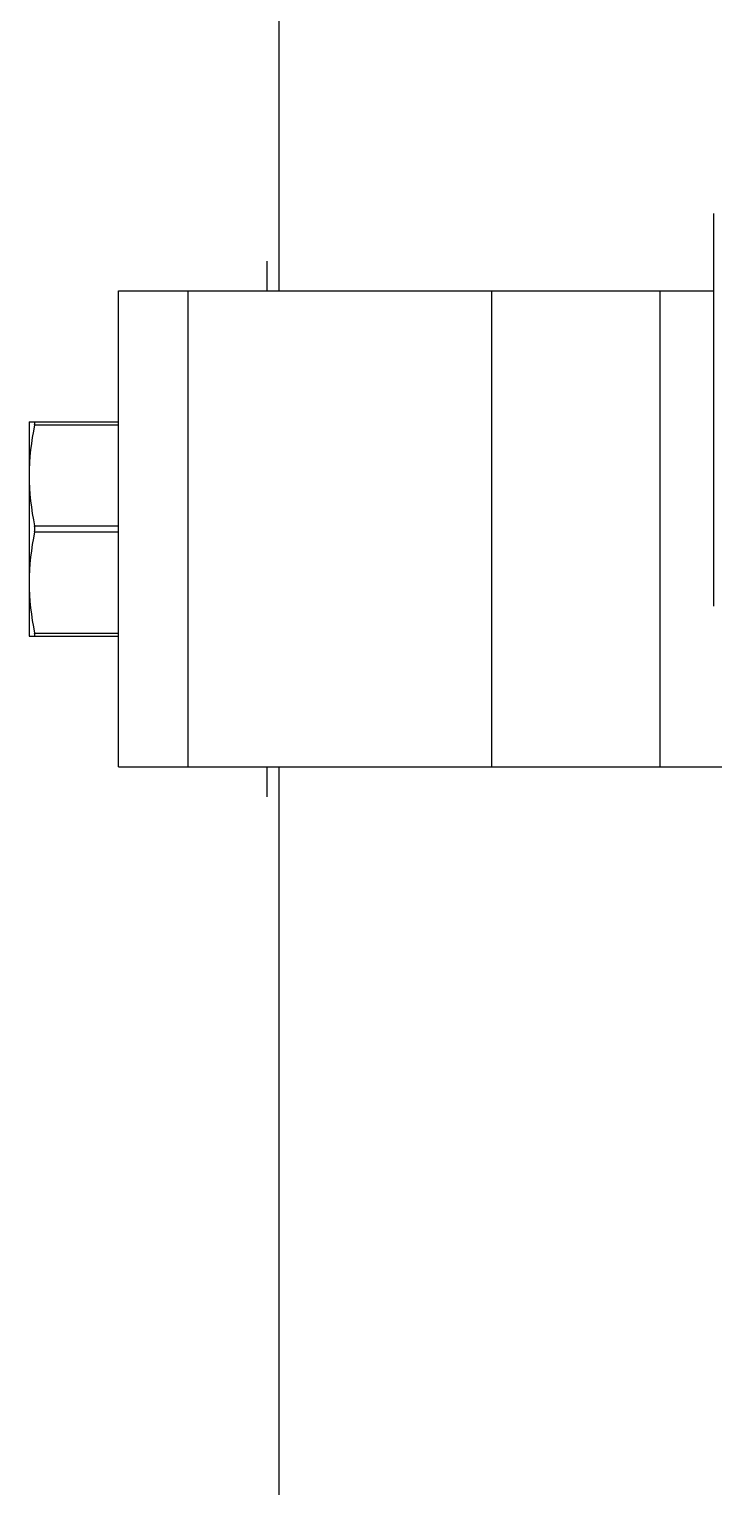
# Model space of a CAD drawing. Header units: inches. Extents: x -1293886 to -986005, y -15154 to 203628.
# Drawn here: x -1247238 to -1246960, y 86372 to 86965 of the extents above; entities that cross this region are included whole.
import ezdxf

# ---------------------------------------------------------------- set-up
doc = ezdxf.new("R2010")
doc.units = ezdxf.units.IN
doc.header["$LTSCALE"] = 100
doc.header["$MEASUREMENT"] = 0
doc.layers.add('W_DIM', color=4, linetype='Continuous')

# ---------------------------------------------------------------- blocks, each defined once
blk = doc.blocks.new('1111')
at = {"layer": 'W_DIM', "color": 7}
for p, q in [((-2286621.94, 1711359.61), (-2286621.94, 1712009.14)), ((-2286445.24, 1711231.33), (-2286445.24, 1711391.08)), ((-2286626.78, 1711359.61), (-2286626.78, 1711371.71)), ((-2286687.29, 1711165.97), (-2286687.29, 1711359.61)), ((-2286687.29, 1711359.61), (-2286445.24, 1711359.61)), ((-2286658.93, 1711165.97), (-2286658.93, 1711359.61)), ((-2286535.49, 1711165.97), (-2286535.49, 1711359.61)), ((-2286467.03, 1711165.97), (-2286467.03, 1711359.61)), ((-2286723.6, 1711306.36), (-2286723.6, 1711219.22)), ((-2286723.6, 1711306.36), (-2286687.29, 1711306.36)), ((-2286721.39, 1711305.15), (-2286687.29, 1711305.15)), ((-2286721.39, 1711264), (-2286687.29, 1711264)), ((-2286721.39, 1711261.58), (-2286687.29, 1711261.58)), ((-2286721.39, 1711220.43), (-2286687.29, 1711220.43)), ((-2286723.6, 1711219.22), (-2286687.29, 1711219.22)), ((-2286687.29, 1711165.97), (-2286004.72, 1711165.97)), ((-2286626.78, 1711153.87), (-2286626.78, 1711165.97)), ((-2286621.94, 1710790.8), (-2286621.94, 1711165.97))]:
    blk.add_line(p, q, dxfattribs=at)
for points in [[(-2286721.39, 1711305.15), (-2286722.75, 1711298.39), (-2286723.6, 1711291.47), (-2286723.6, 1711284.58)], [(-2286723.6, 1711284.58), (-2286723.6, 1711277.68), (-2286722.75, 1711270.76), (-2286721.39, 1711264)], [(-2286721.39, 1711261.58), (-2286722.75, 1711254.82), (-2286723.6, 1711247.9), (-2286723.6, 1711241.01)], [(-2286721.39, 1711261.58), (-2286721.23, 1711262.37), (-2286721.23, 1711263.21), (-2286721.39, 1711264)], [(-2286723.6, 1711241.01), (-2286723.6, 1711234.11), (-2286722.75, 1711227.2), (-2286721.39, 1711220.43)]]:
    blk.add_open_spline(points, degree=3, dxfattribs=at)
for points, knots in [([(-2286721.39, 1711305.15), (-2286721.33, 1711305.44), (-2286721.27, 1711305.73), (-2286721.28, 1711306.36), (-2286721.39, 1711306.36)], [0, 0, 0, 0, 0.722341, 1, 1, 1, 1]), ([(-2286721.39, 1711219.22), (-2286721.28, 1711219.22), (-2286721.27, 1711219.86), (-2286721.33, 1711220.14), (-2286721.39, 1711220.43)], [0, 0, 0, 0, 0.27764, 1, 1, 1, 1])]:
    blk.add_open_spline(points, degree=3, knots=knots, dxfattribs=at)

msp = doc.modelspace()

# ---------------------------------------------------------------- block references
at = {"layer": 'W_DIM'}
msp.add_blockref('1111', (1039485.65, -1624500.72), dxfattribs=at)

doc.saveas('drawing.dxf')
